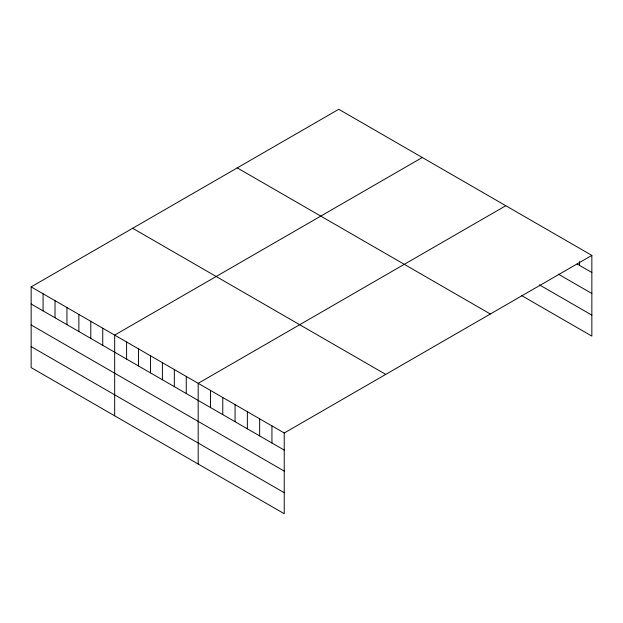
<?xml version="1.0" encoding="UTF-8"?>
<svg xmlns="http://www.w3.org/2000/svg" width="623" height="623" viewBox="0 0 623 623"><rect width="100%" height="100%" fill="white"/><g stroke="black" fill="none" stroke-linecap="round" stroke-linejoin="round"><path stroke-width="0.93" d="M591.85 255.399L284.236 433.001L284.236 513.718L31.15 367.601L31.15 286.884L338.764 109.282L591.85 255.399L591.85 336.116L521.373 295.427M422.285 157.502L114.671 335.096L114.671 415.821M505.798 205.722L198.184 383.316L198.184 464.042M577.1 263.988L591.85 272.508M558.247 274.097L591.85 293.495M539.401 284.843L591.85 315.129M237.254 167.891L490.34 314.008M132.66 228.275L385.746 374.392M31.15 286.884L284.236 433.001M31.15 303.985L284.236 450.102M31.15 324.98L284.236 471.097M31.15 346.606L284.236 492.723M579.554 261.605L579.554 265.406M271.94 425.898L271.94 443.008M259.651 418.804L259.651 435.913M247.354 411.71L247.354 428.811M235.066 404.607L235.066 421.716M222.769 397.513L222.769 414.614M210.481 390.419L210.481 407.52M186.254 376.432L186.254 393.534M174.323 369.54L174.323 386.649M162.393 362.656L162.393 379.757M150.462 355.764L150.462 372.873M138.532 348.872L138.532 365.981M126.601 341.988L126.601 359.089M102.74 328.212L102.74 345.313M90.802 321.32L90.802 338.429M78.872 314.436L78.872 331.537M66.941 307.544L66.941 324.653M55.011 300.66L55.011 317.761M43.08 293.768L43.08 310.877"/></g></svg>
